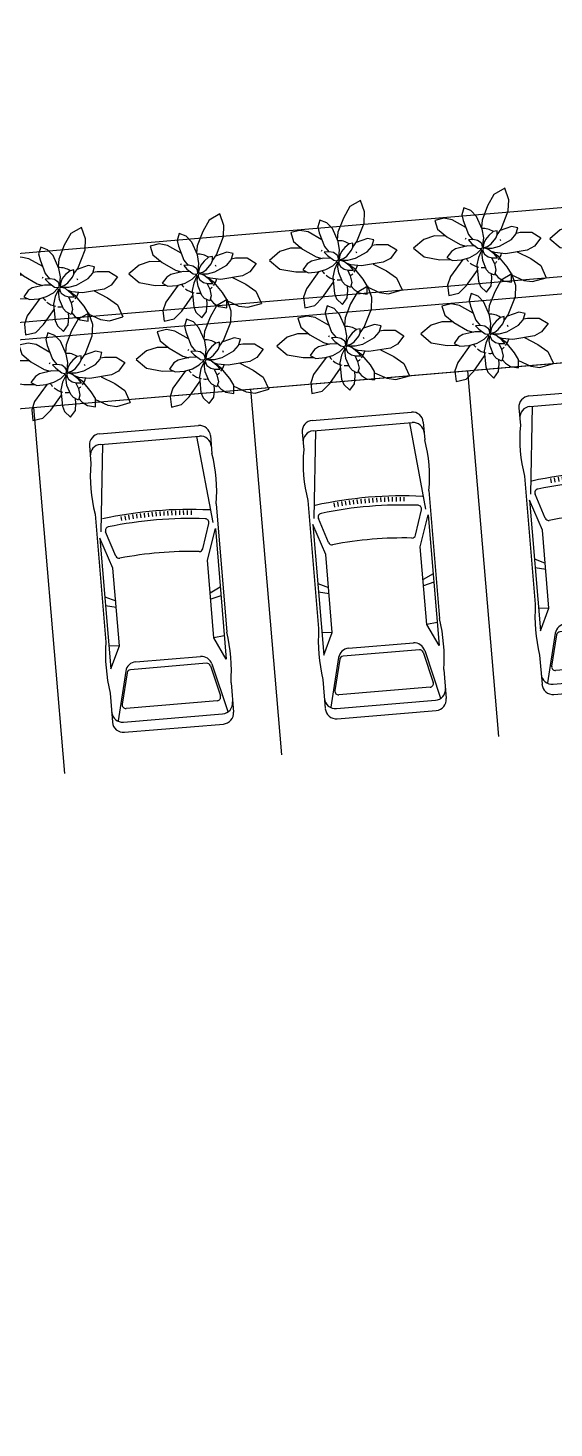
# Model space of a CAD drawing. Extents: x 2080 to 102394, y 2071 to 93424.
# Drawn here: x 79210 to 79486, y 76583 to 77316 of the extents above; entities that cross this region are included whole.
import ezdxf

# ---------------------------------------------------------------- set-up
doc = ezdxf.new("R2010")
doc.units = 0
doc.header["$LTSCALE"] = 20
doc.header["$MEASUREMENT"] = 0
doc.layers.add('correct', color=230, linetype='Continuous', plot=False)
doc.layers.add('PLANTS', color=3, linetype='Continuous')
doc.layers.add('VEHICLES', color=6, linetype='Continuous')

# ---------------------------------------------------------------- blocks, each defined once
blk = doc.blocks.new('V1')
at = {"linetype": 'Continuous'}
for p, q in [((0.3282, 0.1883), (0.0354, 0.1582)), ((0.0369, 0.2037), (0.0965, 0.2037)), ((0.2667, 0.2037), (0.6975, 0.2037)), ((0.4523, 0.1591), (0.3485, 0.1943)), ((0.3485, 0.1943), (0.7881, 0.1943)), ((0.5461, 0.1943), (0.5627, 0.1591)), ((0.5748, 0.1943), (0.5836, 0.1591)), ((0.71, 0.1943), (0.7139, 0.1591)), ((0.7881, 0.1943), (0.7139, 0.1591)), ((0.8687, 0.2037), (0.9669, 0.2037)), ((0, -0.1668), (0, 0.1668)), ((0.0354, -0.1668), (0.0354, 0.1668)), ((0.4127, 0.1466), (0.3295, 0.1736)), ((0.7139, 0.1591), (0.4523, 0.1591)), ((0.8, 0.145), (0.9635, 0.1847)), ((0.8059, 0.1393), (0.9093, 0.1644)), ((0.9245, 0.1525), (0.9245, -0.1544)), ((0.9698, -0.1668), (0.9698, 0.1668)), ((1.0039, -0.1668), (1.0039, 0.1668)), ((0.2806, 0.1052), (0.295, 0.1041)), ((0.2817, 0.1183), (0.296, 0.1171)), ((0.7717, -0.1091), (0.7717, 0.1091)), ((0.7965, 0.1274), (0.7965, -0.1293)), ((0.2775, 0.0527), (0.292, 0.0521)), ((0.2781, 0.0658), (0.2925, 0.0651)), ((0.2788, 0.079), (0.2932, 0.0781)), ((0.2796, 0.0921), (0.2941, 0.0911)), ((0.2765, 0), (0.2909, 0)), ((0.2766, 0.0131), (0.291, 0.013)), ((0.2768, 0.0263), (0.2912, 0.026)), ((0.2771, 0.0395), (0.2915, 0.0391)), ((0.2766, -0.0131), (0.291, -0.013)), ((0.2768, -0.0263), (0.2912, -0.026)), ((0.2771, -0.0395), (0.2915, -0.0391)), ((0.2775, -0.0527), (0.292, -0.0521)), ((0.2781, -0.0658), (0.2925, -0.0651)), ((0.2788, -0.079), (0.2932, -0.0781)), ((0.2796, -0.0921), (0.2941, -0.0911)), ((0.2806, -0.1052), (0.295, -0.1041)), ((0.2817, -0.1183), (0.296, -0.1171)), ((0.3282, -0.1883), (0.0354, -0.1582)), ((0.4127, -0.1466), (0.3295, -0.1736)), ((0.4523, -0.1591), (0.3485, -0.1943)), ((0.7139, -0.1591), (0.4523, -0.1591)), ((0.5461, -0.1943), (0.5627, -0.1591)), ((0.5748, -0.1943), (0.5836, -0.1591)), ((0.71, -0.1943), (0.7139, -0.1591)), ((0.7881, -0.1943), (0.7139, -0.1591)), ((0.8, -0.145), (0.9635, -0.1847)), ((0.8059, -0.1413), (0.9093, -0.1664)), ((0.0369, -0.2037), (0.0965, -0.2037)), ((0.2667, -0.2037), (0.6975, -0.2037)), ((0.3485, -0.1943), (0.7881, -0.1943)), ((0.8687, -0.2037), (0.9669, -0.2037))]:
    blk.add_line(p, q, dxfattribs=at)
for centre, radius, start, end in [((0.0369, 0.1668), 0.0369, 90.0171, 179.9829), ((0.0723, 0.1668), 0.0369, 90.0171, 179.9829), ((0.1816, -0.2675), 0.4788, 79.7616, 100.2384), ((0.7831, -0.3777), 0.5877, 81.6216, 98.3784), ((0.9329, 0.1668), 0.0369, 0.0171, 89.9828), ((0.967, 0.1669), 0.0369, 359.9176, 90.0825), ((1.6336, 0), 1.3607, 172.3671, 187.6329), ((1.6488, 0), 1.3454, 173.0262, 186.9738), ((0.3256, 0.1619), 0.0123, 71.8301, 173.1644), ((0.4089, 0.1348), 0.0124, 354.0256, 71.8945), ((0.8087, 0.1091), 0.0369, 103.6822, 179.9556), ((0.9122, 0.1525), 0.0123, 0.0891, 103.6339), ((1.641, 0), 1.2271, 173.7528, 186.2472), ((0.8088, 0.1274), 0.0123, 103.7393, 180.0891), ((0.4089, -0.1348), 0.0124, 288.1055, 5.9744), ((0.8087, -0.1091), 0.0369, 180.0444, 256.3177), ((0.8088, -0.1293), 0.0123, 179.911, 256.2607), ((0.0369, -0.1668), 0.0369, 180.0171, 269.9829), ((0.0723, -0.1668), 0.0369, 180.0171, 269.9829), ((0.3256, -0.1619), 0.0123, 186.8356, 288.1699), ((0.9122, -0.1544), 0.0123, 256.3661, 359.9108), ((0.9329, -0.1668), 0.0369, 270.0172, 359.9829), ((0.967, -0.1669), 0.0369, 269.9174, 0.0824), ((0.1816, 0.2675), 0.4788, 259.7616, 280.2384), ((0.7831, 0.3777), 0.5877, 261.6216, 278.3784)]:
    blk.add_arc(centre, radius, start, end, dxfattribs=at)
blk = doc.blocks.new('PLANT1')
at = {"color": 0}
for p, q in [((5.75, 15.65), (2.94, 14.02)), ((6.8, 12.64), (5.75, 15.65)), ((1.24, 11.02), (-0.18, 7.33)), ((2.94, 14.02), (1.24, 11.02)), ((6.67, 9.74), (6.8, 12.64)), ((-10.15, 7.82), (-12.56, 7.25)), ((-8.01, 7.41), (-10.15, 7.82)), ((-4.41, 5.37), (-8.01, 7.41)), ((-4.94, 10.5), (-5.47, 8.7)), ((-5.47, 8.7), (-5.1, 7.19)), ((-3.11, 9.8), (-4.94, 10.5)), ((-1.65, 8.27), (-3.11, 9.8)), ((-0.15, 4.91), (-1.65, 8.27)), ((-0.18, 7.33), (-0.36, 5.38)), ((4.8, 4.93), (6.67, 9.74)), ((-12.56, 7.25), (-11.81, 4.91)), ((-11.81, 4.91), (-9.42, 2.94)), ((-5.1, 7.19), (-3.73, 3.58)), ((0.25, 2.69), (-0.15, 4.91)), ((2.74, 4.3), (1.6, 3.31)), ((3.75, 4.5), (2.74, 4.3)), ((3.75, 3.45), (4.8, 4.93)), ((3.75, 3.44), (3.75, 4.5)), ((7.53, 5.66), (4.58, 4.62)), ((9.19, 5.31), (7.53, 5.66)), ((8.7, 3.64), (9.19, 5.31)), ((8.78, 3.92), (9.84, 4.12)), ((9.84, 4.12), (12.89, 4.12)), ((12.89, 4.12), (15.19, 2.69)), ((-15.39, 2.27), (-18.09, -0.04)), ((-12.63, 3.17), (-15.39, 2.27)), ((-9.66, 3.14), (-12.63, 3.17)), ((-9.42, 2.94), (-5.88, 0.9)), ((-3.93, 0.56), (-7.13, -0.21)), ((-5.88, 0.9), (-4.34, 0.46)), ((-2.06, 0.5), (-3.93, 0.56)), ((-2.48, 2.2), (-3.75, 2.12)), ((-3.75, 2.12), (-2.91, 1.21)), ((-3.73, 3.58), (-2.59, 2.19)), ((-2.91, 1.21), (-1.29, 0)), ((-1.34, 2), (-2.48, 2.2)), ((-1.9, 0.46), (-2.06, 0.5)), ((-0.39, 1.34), (-1.34, 2)), ((-0.56, -0.12), (-0.19, 0)), ((-0.12, 0.81), (-0.39, 1.34)), ((-0.19, 0), (-0.12, 0.06)), ((-0.06, 0.25), (-0.12, 0.81)), ((-0.12, 0.06), (-0.06, 0.25)), ((-0.11, 0.67), (0.06, 0.81)), ((0.06, 0.81), (0.25, 2.69)), ((0.31, 1.31), (0.12, 0.38)), ((0.12, 0.38), (0.19, 0.25)), ((0.19, 0.25), (0.38, 0.19)), ((0.73, 2.26), (0.31, 1.31)), ((0.38, 0.19), (1.25, 0.44)), ((0.47, 0.22), (0.69, 0)), ((0.69, 0), (2.44, 0)), ((1.6, 3.31), (0.73, 2.26)), ((1.25, 0.44), (2.18, 1.1)), ((2.18, 1.1), (3.4, 2.61)), ((2.44, 0), (4.43, 0.51)), ((3.4, 2.61), (3.75, 3.44)), ((4.43, 0.51), (7.5, 2.24)), ((7.5, 2.24), (8.7, 3.64)), ((13.53, 0.5), (11.66, -0.54)), ((15.19, 2.69), (13.53, 0.5)), ((-18.09, -0.04), (-15.37, -2.32)), ((-15.37, -2.32), (-11.22, -3.04)), ((-11.22, -3.04), (-8.38, -3)), ((-8.2, -0.91), (-9.38, -2.5)), ((-9.38, -2.5), (-7.87, -3.25)), ((-5.18, -2.97), (-8.45, -7.47)), ((-7.13, -0.21), (-8.2, -0.91)), ((-7.87, -3.25), (-5.44, -3.05)), ((-5.44, -3.05), (-3.38, -2.45)), ((-3.38, -2.45), (-1.56, -1.44)), ((-1.56, -1.44), (-0.5, -0.38)), ((-1.12, -2.44), (-1.55, -4.42)), ((-1.29, 0), (-0.56, -0.12)), ((-0.38, -0.81), (-1.12, -2.44)), ((-0.31, -0.5), (-0.59, -0.46)), ((-0.5, -0.38), (-0.5, -0.12)), ((0.06, -0.62), (-0.38, -0.81)), ((-0.26, -0.76), (-0.31, -0.5)), ((-0.19, -1.81), (-0.07, -0.68)), ((0.01, -3.25), (-0.19, -1.81)), ((0.12, -0.12), (0, -0.44)), ((0, -0.44), (0.12, -1)), ((1.03, -5.66), (0.01, -3.25)), ((0.56, -0.06), (0.12, -0.12)), ((0.12, -1), (0.45, -1.59)), ((0.45, -1.59), (1.43, -2.3)), ((1.53, -0.38), (0.56, -0.06)), ((1.43, -2.3), (2.56, -2.56)), ((3.06, -1.61), (1.53, -0.38)), ((3.19, -1.19), (2.01, -0.77)), ((2.38, -1), (2.23, -0.95)), ((2.32, -2.51), (3.05, -4.05)), ((4.2, -2.28), (2.38, -1)), ((2.56, -2.56), (3.88, -2.56)), ((3.88, -2.56), (3.06, -1.61)), ((6, -1.48), (3.19, -1.19)), ((6.42, -4.94), (4.2, -2.28)), ((11.66, -0.54), (6, -1.48)), ((9.02, -0.98), (12.56, -2.76)), ((12.56, -2.76), (15.17, -4.6)), ((-4.21, -9.77), (-1.41, -5.8)), ((-1.55, -4.42), (-1.12, -8.67)), ((1.72, -6.45), (1.03, -5.66)), ((3.06, -7.12), (1.72, -6.45)), ((2.39, -7.87), (2.32, -6.75)), ((3.05, -4.05), (3.43, -5.82)), ((3.43, -5.82), (3.06, -7.12)), ((3.19, -6.68), (4.04, -7.69)), ((7.5, -6.71), (6.42, -4.94)), ((7.5, -8.88), (7.5, -6.71)), ((7.5, -6.98), (10.72, -8.45)), ((15.17, -4.6), (16.61, -7.77)), ((-8.45, -7.47), (-9.18, -9.67)), ((-9.18, -9.67), (-8.88, -12.44)), ((-6.25, -11.82), (-4.21, -9.77)), ((-1.12, -8.67), (-0.57, -10.07)), ((-0.57, -10.07), (1, -11.56)), ((1, -11.56), (2.25, -9.87)), ((2.25, -9.87), (2.39, -7.87)), ((4.04, -7.69), (5.41, -8.56)), ((5.41, -8.56), (7.5, -8.88)), ((10.72, -8.45), (13.06, -8.78)), ((13.06, -8.78), (16.61, -7.77)), ((-8.88, -12.44), (-6.25, -11.82))]:
    blk.add_line(p, q, dxfattribs=at)
for start, end in [(57.1582, 93.2041), (172.4345, 176.9296), (149.2581, 153.7532), (21.2653, 25.7604), (212.1423, 223.5771), (306.6551, 316.418), (323.0282, 344.4965), (229.8179, 257.6637), (265.2848, 278.7499)]:
    blk.add_arc((0, 0), 5.12, start, end, dxfattribs=at)

msp = doc.modelspace()

# ---------------------------------------------------------------- linework, layer by layer
at = {"linetype": 'Continuous', "ltscale": 0.5}
for p, q in [((78804.043, 77163.737), (80889.419, 77340.261)), ((78807.079, 77127.865), (80892.455, 77304.39)), ((78807.838, 77118.897), (80893.214, 77295.422)), ((78810.875, 77083.026), (80872.336, 77257.526)), ((79440.222, 77136.299), (79456.417, 76944.983)), ((79326.629, 77126.684), (79342.823, 76935.368)), ((79213.035, 77117.068), (79229.23, 76925.752))]:
    msp.add_line(p, q, dxfattribs=at)
at = {"layer": 'correct', "ltscale": 0.5}
msp.add_lwpolyline([(78546.628, 75126.955), (78535.589, 75359.93), (78128.239, 75334.577), (78072.686, 76496.873), (78530.858, 76525.39), (78521.639, 76693.141), (78693.376, 76703.83), (78681.449, 76895.459), (78825.977, 76904.454), (78810.875, 77083.026), (81177.782, 77283.381), (81191.931, 77116.231), (81194.245, 77092.088), (82117.624, 77170.251), (82101.43, 77361.567), (82896.635, 77428.88), (83144.463, 75373.769), (79105.882, 75021.367), (79078.222, 75064.374), (79074.638, 75152.192), (78546.628, 75126.955)], dxfattribs=at)

# ---------------------------------------------------------------- block references
at = {"layer": 'PLANTS', "xscale": 2, "yscale": 2, "zscale": 2}
for p in [(79519.544, 77205.424), (79448.231, 77200.488), (79372.798, 77194.118), (79299.171, 77187.072), (79226.673, 77180.032), (79452.026, 77155.648), (79376.594, 77149.278), (79302.966, 77142.232), (79230.469, 77135.192)]:
    msp.add_blockref('PLANT1', p, dxfattribs=at)
at = {"layer": 'VEHICLES', "xscale": 156.0000000000092, "yscale": 156, "zscale": 156, "rotation": 274.77291993203}
for p in [(79498.384, 77125.29), (79384.935, 77112.551), (79273.513, 77105.473)]:
    msp.add_blockref('V1', p, dxfattribs=at)

doc.saveas('drawing.dxf')
